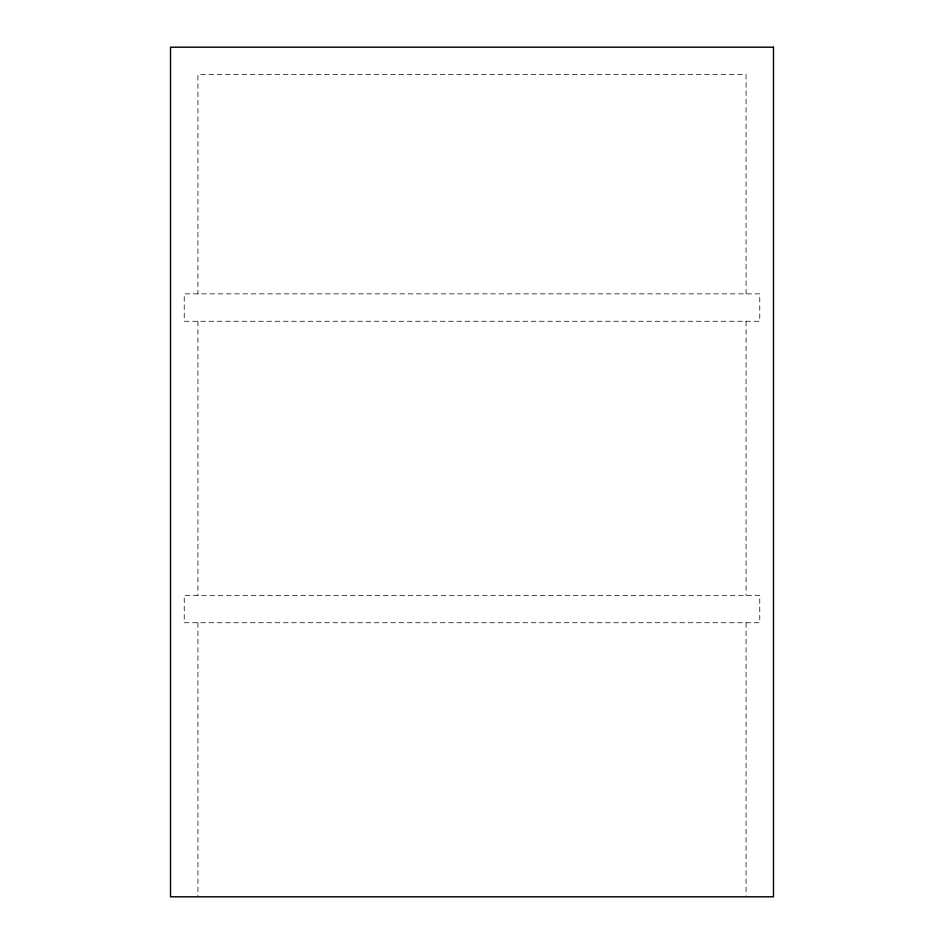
<?xml version="1.0" encoding="UTF-8"?>
<svg xmlns="http://www.w3.org/2000/svg" width="944" height="944" viewBox="0 0 944 944"><rect width="100%" height="100%" fill="white"/><g stroke="black" fill="none" stroke-linecap="round" stroke-linejoin="round"><path stroke-width="0.71" stroke-dasharray="4.72 3.54" d="M746.067 293.855L746.067 74.611L197.933 74.611L197.933 293.855M746.067 321.267L746.067 595.334M746.067 622.733L746.067 895.325M197.933 321.267L197.933 595.334M197.933 622.733L197.933 896.8M759.767 293.855L184.233 293.855L184.233 321.267L759.767 321.267L759.767 293.855M759.767 595.334L184.233 595.334L184.233 622.733L759.767 622.733L759.767 595.334"/><path stroke-width="1.42" d="M773.466 47.2L170.534 47.2L170.534 896.8L773.466 896.8L773.466 47.2"/></g></svg>
